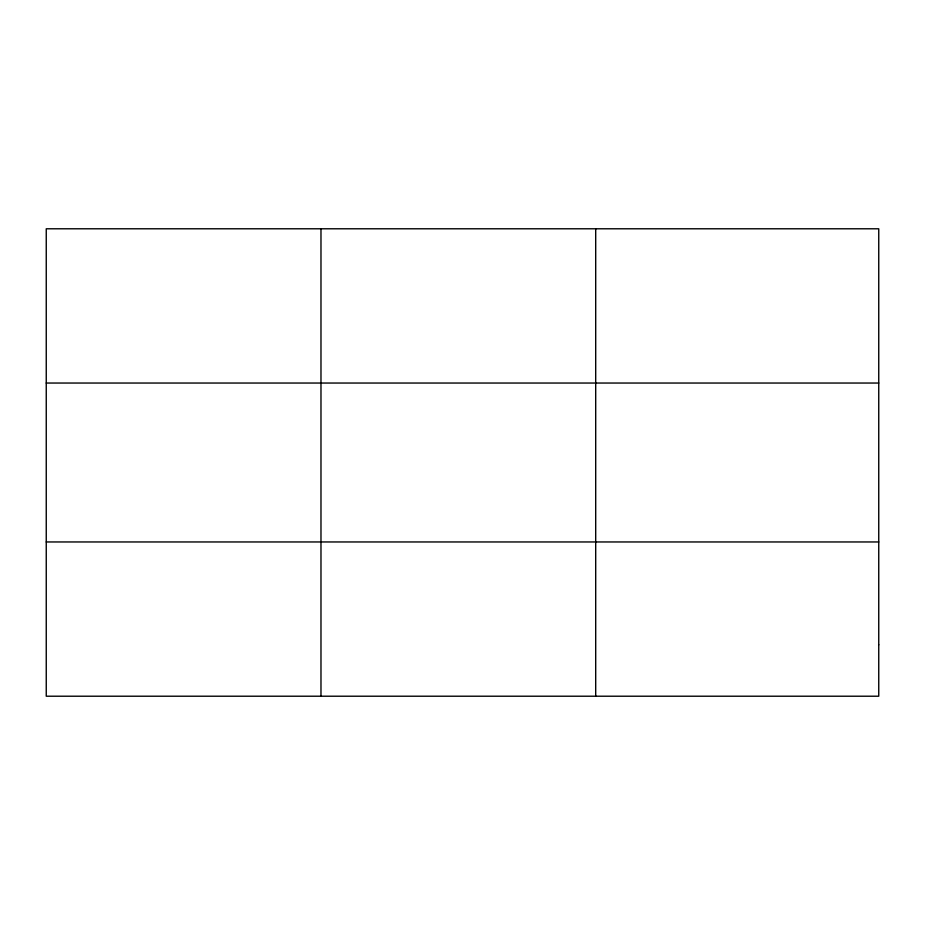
<?xml version="1.0" encoding="UTF-8"?>
<svg xmlns="http://www.w3.org/2000/svg" width="925" height="925" viewBox="0 0 925 925"><rect width="100%" height="100%" fill="white"/><g stroke="black" fill="none" stroke-linecap="round" stroke-linejoin="round"><path stroke-width="1.39" d="M320.975 228.787L320.975 696.213M595.7 228.787L595.7 696.213M46.25 383.042L878.75 383.042M46.25 541.957L878.75 541.957M878.75 644.794L878.75 696.213L46.25 696.213L46.25 228.787L878.75 228.787L878.75 644.794"/></g></svg>
